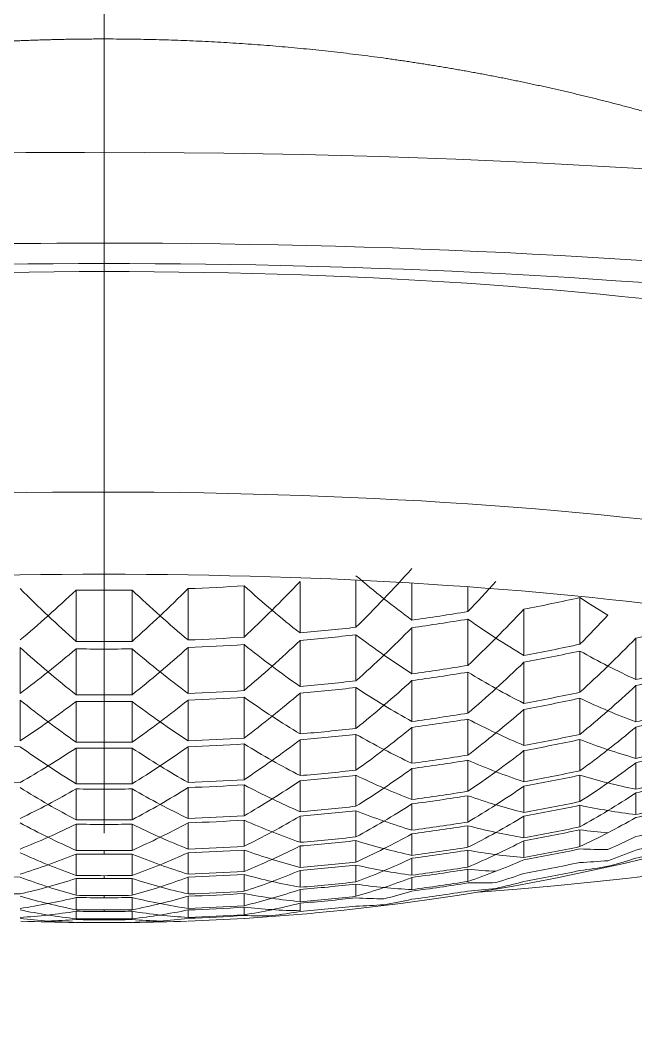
# Model space of a CAD drawing. Extents: x 2070 to 2860, y 0 to 579.
# Drawn here: x 2243.52 to 2249.02, y 406.25 to 415.23 of the extents above; entities that cross this region are included whole.
import ezdxf

# ---------------------------------------------------------------- set-up
doc = ezdxf.new("R2010")
doc.units = 0
doc.header["$LTSCALE"] = 10
doc.header["$MEASUREMENT"] = 0
doc.linetypes.add('CENTER', pattern=[2, 1.25, -0.25, 0.25, -0.25])
doc.layers.add('1', color=7, linetype='CONTINUOUS')
doc.layers.add('BODY', color=7, linetype='CONTINUOUS')

msp = doc.modelspace()

# ---------------------------------------------------------------- linework, layer by layer
at = {"layer": '1', "color": 7, "linetype": 'Continuous', "lineweight": 18}
for p, q in [((2246.0191, 409.7603), (2246.0191, 410.2197)), ((2246.5191, 409.8109), (2246.5191, 410.2315)), ((2247.0191, 409.8744), (2247.0191, 410.2049)), ((2244.0191, 409.6846), (2244.0191, 410.1427)), ((2244.5191, 409.6846), (2244.5191, 410.1427)), ((2245.0191, 409.6972), (2245.0191, 410.1556)), ((2245.5191, 409.7224), (2245.5191, 410.1812)), ((2247.5191, 409.9508), (2247.5191, 410.1722)), ((2248.5191, 409.6592), (2248.5191, 410.0752)), ((2248.0191, 409.558), (2248.0191, 409.9725)), ((2247.5191, 409.4698), (2247.5191, 409.8832)), ((2247.0191, 409.3946), (2247.0191, 409.8069)), ((2246.0191, 409.2823), (2246.0191, 409.693)), ((2246.5191, 409.3321), (2246.5191, 409.7436)), ((2249.0191, 409.3431), (2249.0191, 409.7129)), ((2243.5191, 409.2201), (2243.5191, 409.6301)), ((2244.0191, 409.2077), (2244.0191, 409.6175)), ((2244.5191, 409.2077), (2244.5191, 409.6175)), ((2245.0191, 409.2201), (2245.0191, 409.6301)), ((2245.5191, 409.245), (2245.5191, 409.6553)), ((2248.5191, 409.2301), (2248.5191, 409.5986)), ((2248.0191, 409.1302), (2248.0191, 409.4976)), ((2247.5191, 409.0432), (2247.5191, 409.4096)), ((2247.0191, 408.9689), (2247.0191, 409.3345)), ((2246.0191, 408.858), (2246.0191, 409.2224)), ((2246.5191, 408.9072), (2246.5191, 409.2721)), ((2249.0191, 408.9657), (2249.0191, 409.2895)), ((2243.5191, 408.7967), (2243.5191, 409.1604)), ((2244.0191, 408.7844), (2244.0191, 409.148)), ((2244.5191, 408.7844), (2244.5191, 409.148)), ((2245.0191, 408.7967), (2245.0191, 409.1604)), ((2245.5191, 408.8212), (2245.5191, 409.1851)), ((2248.5191, 408.8538), (2248.5191, 409.1767)), ((2248.0191, 408.7549), (2248.0191, 409.0769)), ((2247.5191, 408.6688), (2247.5191, 408.9901)), ((2246.5191, 408.5342), (2246.5191, 408.8543)), ((2247.0191, 408.5953), (2247.0191, 408.9159)), ((2249.0191, 408.6397), (2249.0191, 408.919)), ((2245.5191, 408.4491), (2245.5191, 408.7684)), ((2246.0191, 408.4855), (2246.0191, 408.8052)), ((2248.5191, 408.5287), (2248.5191, 408.8074)), ((2244.0191, 408.4127), (2244.0191, 408.7317)), ((2244.5191, 408.4127), (2244.5191, 408.7317)), ((2245.0191, 408.4248), (2245.0191, 408.7439)), ((2248.0191, 408.4306), (2248.0191, 408.7086)), ((2247.5191, 408.3451), (2247.5191, 408.6225)), ((2249.0191, 408.3641), (2249.0191, 408.5999)), ((2247.0191, 408.2722), (2247.0191, 408.5491)), ((2246.0191, 408.1632), (2246.0191, 408.4395)), ((2246.5191, 408.2116), (2246.5191, 408.4881)), ((2248.5191, 408.2537), (2248.5191, 408.489)), ((2244.0191, 408.0909), (2244.0191, 408.3667)), ((2244.5191, 408.0909), (2244.5191, 408.3667)), ((2245.0191, 408.1029), (2245.0191, 408.3788)), ((2245.5191, 408.127), (2245.5191, 408.4031)), ((2248.0191, 408.156), (2248.0191, 408.391)), ((2249.0191, 408.138), (2249.0191, 408.331)), ((2247.0191, 407.9984), (2247.0191, 408.2327)), ((2247.5191, 408.071), (2247.5191, 408.3056)), ((2246.5191, 407.9381), (2246.5191, 408.1721)), ((2248.5191, 408.0279), (2248.5191, 408.2206)), ((2244.0191, 407.818), (2244.0191, 408.0516)), ((2244.5191, 407.818), (2244.5191, 408.0516)), ((2245.0191, 407.83), (2245.0191, 408.0636)), ((2245.5191, 407.854), (2245.5191, 408.0876)), ((2246.0191, 407.89), (2246.0191, 408.1238)), ((2248.0191, 407.9305), (2248.0191, 408.123)), ((2247.0191, 407.7733), (2247.0191, 407.9655)), ((2247.5191, 407.8457), (2247.5191, 408.038)), ((2248.5191, 407.851), (2248.5191, 408.0013)), ((2246.5191, 407.7131), (2246.5191, 407.9052)), ((2248.0191, 407.7536), (2248.0191, 407.904)), ((2244.0191, 407.5934), (2244.0191, 407.7852)), ((2244.5191, 407.5934), (2244.5191, 407.7852)), ((2245.0191, 407.6053), (2245.0191, 407.7972)), ((2245.5191, 407.6292), (2245.5191, 407.8211)), ((2246.0191, 407.6651), (2246.0191, 407.8571)), ((2247.5191, 407.6688), (2247.5191, 407.8192)), ((2246.5191, 407.5362), (2246.5191, 407.6866)), ((2247.0191, 407.5964), (2247.0191, 407.7468)), ((2245.5191, 407.4524), (2245.5191, 407.6028)), ((2246.0191, 407.4883), (2246.0191, 407.6387)), ((2247.5191, 407.5403), (2247.5191, 407.6488)), ((2244.0191, 407.4165), (2244.0191, 407.5669)), ((2244.5191, 407.4165), (2244.5191, 407.5669)), ((2245.0191, 407.4285), (2245.0191, 407.5789)), ((2246.5191, 407.4075), (2246.5191, 407.5162)), ((2247.0191, 407.4677), (2247.0191, 407.5764)), ((2245.5191, 407.3234), (2245.5191, 407.4324)), ((2246.0191, 407.3594), (2246.0191, 407.4682)), ((2244.0191, 407.2875), (2244.0191, 407.3965)), ((2244.5191, 407.2875), (2244.5191, 407.3965)), ((2245.0191, 407.2994), (2245.0191, 407.4084)), ((2246.0191, 407.2788), (2246.0191, 407.3458)), ((2244.0191, 407.2065), (2244.0191, 407.2739)), ((2244.5191, 407.2065), (2244.5191, 407.2739)), ((2245.0191, 407.2186), (2245.0191, 407.2859)), ((2245.5191, 407.2426), (2245.5191, 407.3098))]:
    msp.add_line(p, q, dxfattribs=at)
at = {"layer": '1', "color": 7, "linetype": 'Continuous', "lineweight": 13}
for p, q in [((2244.2691, 409.6159), (2244.2691, 409.683)), ((2244.2691, 409.1464), (2244.2691, 409.2062)), ((2244.2691, 408.7302), (2244.2691, 408.7829)), ((2244.2691, 408.3652), (2244.2691, 408.4112)), ((2244.2691, 408.05), (2244.2691, 408.0894)), ((2244.2691, 407.7837), (2244.2691, 407.8165)), ((2244.2691, 407.5654), (2244.2691, 407.5919)), ((2244.2691, 407.415), (2244.2691, 407.395)), ((2244.2691, 407.286), (2244.2691, 407.2723)), ((2244.2691, 407.205), (2244.2691, 407.1979)), ((2244.2691, 407.1729), (2244.2691, 407.1724))]:
    msp.add_line(p, q, dxfattribs=at)
at = {"layer": '1', "color": 7, "linetype": 'Continuous', "lineweight": 18}
for start, end in [(275.25486, 286.58538), (273.4876, 275.25486), (267.93681, 269.2819), (270.7181, 272.06319)]:
    msp.add_arc((2244.2691, 427.8005), 20.6282, start, end, dxfattribs=at)
at = {"layer": '1', "color": 7, "linetype": 'Continuous', "lineweight": 13}
for centre, major_axis, start_param, end_param in [((2244.2691, 411.6219), (14, 0), 1.570796, 3.151705), ((2244.2691, 411.6219), (14, 0), 0.010112, 1.570796), ((2244.2691, 409.4553), (-9, 0), 4.712389, 6.279308), ((2244.2691, 409.4553), (-9, 0), 3.137714, 4.712389)]:
    msp.add_ellipse(centre, major_axis=major_axis, ratio=0.173648, start_param=start_param, end_param=end_param, dxfattribs=at)
at = {"layer": '1', "color": 7, "linetype": 'Continuous', "lineweight": 18}
for centre, major_axis, ratio, start_param, end_param in [((2244.2691, 410.9326), (13.3, 0), 0.173648, 1.570796, 2.243981), ((2244.2691, 410.9326), (13.3, 0), 0.173648, 0.948221, 1.570796), ((2244.2691, 410.9326), (-12.25, 0), 0.173648, 4.712389, 7.028725), ((2244.2691, 411.425), (9, 0), 0.173648, 1.570796, 3.141593), ((2244.2691, 410.9326), (-12.25, 0), 0.173648, 2.396053, 4.712389), ((2244.2691, 411.425), (9, 0), 0.173648, 6.283185, 7.853982), ((2243.113, 427.9164), (2.0535, 20.4822), 0.492404, 3.705602, 3.731718), ((2244.2691, 408.8053), (8.516, 0), 0.173648, 1.570796, 4.308743), ((2244.2691, 408.8053), (8.516, 0), 0.173648, 5.116035, 7.853982), ((2242.363, 427.9916), (2.046, 20.4081), 0.492404, 3.681016, 3.706982), ((2249.1751, 428.2924), (1.9787, -19.7361), 0.492404, 5.811198, 5.83727), ((2243.863, 427.8412), (-2.0572, -20.52), 0.492404, 0.56331, 0.589372), ((2246.9251, 428.0668), (2.0349, -20.2971), 0.492404, 5.741836, 5.767725), ((2240.863, 428.142), (2.02, 20.1487), 0.492404, 3.633571, 3.659451), ((2244.2691, 429.0912), (19.2424, 0), 0.984808, 4.699396, 4.712389), ((2244.2691, 429.0912), (19.2424, 0), 0.984808, 4.712389, 4.725381), ((2247.6751, 428.142), (2.02, -20.1487), 0.492404, 5.765327, 5.791207), ((2241.613, 428.0668), (2.0349, 20.2971), 0.492404, 3.657053, 3.682942), ((2244.2691, 429.0912), (-19.2424, 0), 0.984808, 1.609783, 1.635803), ((2248.4251, 428.2172), (2.0013, -19.9621), 0.492404, 5.788404, 5.814344), ((2243.113, 427.9164), (-2.0535, -20.4822), 0.492404, 0.538149, 0.564009), ((2249.1751, 428.2924), (-1.9787, 19.7361), 0.492404, 2.695678, 2.721581), ((2244.2691, 428.9176), (19.5994, 0), 0.984808, 4.904908, 4.930968), ((2250.2421, 428.3993), (1.9393, -19.344), 0.492404, 5.904122, 5.930196), ((2242.363, 427.9916), (-2.046, -20.4081), 0.492404, 0.513692, 0.539423), ((2248.4251, 428.2172), (-2.0013, 19.9621), 0.492404, 2.672751, 2.698508), ((2244.2691, 428.9408), (-19.5549, 0), 0.984808, 1.711893, 1.73777), ((2244.296, 427.7978), (2.0578, 20.5252), 0.492404, 3.685896, 3.711761), ((2240.863, 428.142), (-2.02, -20.1487), 0.492404, 0.466298, 0.491979), ((2246.9251, 428.0668), (-2.0349, 20.2971), 0.492404, 2.626132, 2.651804), ((2241.613, 428.0668), (-2.0349, -20.2971), 0.492404, 0.489789, 0.515461), ((2247.6751, 428.142), (-2.02, 20.1487), 0.492404, 2.649614, 2.675294), ((2244.2691, 428.9176), (19.5994, 0), 0.984808, 4.853164, 4.87898), ((2249.4921, 428.3241), (1.9679, -19.6284), 0.492404, 5.880927, 5.906731), ((2245.046, 427.7226), (-2.0558, -20.5058), 0.492404, 0.544642, 0.570534), ((2244.2691, 428.9408), (-19.5549, 0), 0.984808, 1.660408, 1.686112), ((2243.546, 427.873), (2.0561, 20.5084), 0.492404, 3.660538, 3.686189), ((2244.2691, 428.7439), (19.8998, 0), 0.984808, 4.953411, 4.979371), ((2244.2691, 428.9408), (-19.5549, 0), 0.984808, 1.558011, 1.570796), ((2244.2691, 428.9408), (-19.5549, 0), 0.984808, 1.570796, 1.583581), ((2244.2691, 428.9408), (-19.5549, 0), 0.984808, 1.609159, 1.634762), ((2242.796, 427.9482), (2.0508, 20.4554), 0.492404, 3.635884, 3.661393), ((2244.2691, 428.9176), (19.5994, 0), 0.984808, 4.801796, 4.827442), ((2248.7421, 428.249), (1.9922, -19.8714), 0.492404, 5.857815, 5.883423), ((2244.296, 427.7978), (-2.0578, -20.5252), 0.492404, 0.518676, 0.544303), ((2249.4921, 428.3241), (-1.9679, 19.6284), 0.492404, 2.765138, 2.790825), ((2245.479, 427.6792), (2.0531, 20.4781), 0.492404, 3.667888, 3.693643), ((2246.4921, 428.0234), (2.0418, -20.3657), 0.492404, 5.787564, 5.812998), ((2241.296, 428.0986), (2.0291, 20.239), 0.492404, 3.588082, 3.613508), ((2244.2691, 428.9176), (19.5994, 0), 0.984808, 4.699633, 4.712389), ((2244.2691, 428.9176), (19.5994, 0), 0.984808, 4.712389, 4.725145), ((2247.2421, 428.0986), (2.0291, -20.239), 0.492404, 5.81127, 5.836696), ((2242.046, 428.0234), (2.0418, 20.3657), 0.492404, 3.61178, 3.637214), ((2244.2691, 428.9176), (19.5994, 0), 0.984808, 4.750665, 4.77621), ((2247.9921, 428.1738), (2.0126, -20.0746), 0.492404, 5.834641, 5.860125), ((2244.2691, 428.7672), (-19.8628, 0), 0.984808, 1.760732, 1.786432), ((2244.2691, 428.7439), (19.8998, 0), 0.984808, 4.901966, 4.927616), ((2249.8091, 428.3559), (1.9563, -19.5133), 0.492404, 5.950379, 5.976058), ((2243.546, 427.873), (-2.0561, -20.5084), 0.492404, 0.493509, 0.518945), ((2248.7421, 428.249), (-1.9922, 19.8714), 0.492404, 2.741831, 2.767308), ((2244.729, 427.7544), (2.0571, 20.5185), 0.492404, 3.641747, 3.667225), ((2241.296, 428.0986), (-2.0291, -20.239), 0.492404, 0.421225, 0.44649), ((2246.4921, 428.0234), (-2.0418, 20.3657), 0.492404, 2.671405, 2.696662), ((2242.046, 428.0234), (-2.0418, -20.3657), 0.492404, 0.444931, 0.470187), ((2247.2421, 428.0986), (-2.0291, 20.239), 0.492404, 2.695103, 2.720368), ((2242.796, 427.9482), (-2.0508, -20.4554), 0.492404, 0.468978, 0.494291), ((2247.9921, 428.1738), (-2.0126, 20.0746), 0.492404, 2.718532, 2.74387), ((2244.2691, 428.7672), (-19.8628, 0), 0.984808, 1.709692, 1.735158), ((2244.2691, 428.7439), (19.8998, 0), 0.984808, 4.851025, 4.876442), ((2249.0591, 428.2807), (1.9824, -19.7737), 0.492404, 5.926706, 5.952126), ((2245.479, 427.6792), (-2.0531, -20.4781), 0.492404, 0.500762, 0.526295), ((2249.8091, 428.3559), (-1.9563, 19.5133), 0.492404, 2.834465, 2.860073), ((2244.2691, 428.5936), (-20.1163, 0), 0.984808, 1.809175, 1.834837), ((2244.2691, 428.5703), (20.1462, 0), 0.984808, 4.950406, 4.976028), ((2244.2691, 428.7672), (-19.8628, 0), 0.984808, 1.659015, 1.684317), ((2243.979, 427.8296), (2.0575, 20.5226), 0.492404, 3.616412, 3.641685), ((2244.2691, 428.7672), (-19.8628, 0), 0.984808, 1.608564, 1.63377), ((2243.229, 427.9048), (2.0543, 20.4904), 0.492404, 3.591715, 3.616852), ((2244.2691, 428.7439), (19.8998, 0), 0.984808, 4.800443, 4.825698), ((2248.3091, 428.2055), (2.0045, -19.9935), 0.492404, 5.903198, 5.928431), ((2244.729, 427.7544), (-2.0571, -20.5185), 0.492404, 0.474875, 0.500154), ((2249.0591, 428.2807), (-1.9824, 19.7737), 0.492404, 2.810534, 2.835869), ((2244.2691, 428.5936), (-20.1163, 0), 0.984808, 1.75831, 1.783672), ((2245.912, 427.6358), (2.0491, 20.4383), 0.492404, 3.624355, 3.649793), ((2246.0591, 427.98), (2.0474, -20.422), 0.492404, 5.832209, 5.857275), ((2241.729, 428.0552), (2.0369, 20.3167), 0.492404, 3.543631, 3.568689), ((2244.2691, 428.7672), (-19.8628, 0), 0.984808, 1.55821, 1.570796), ((2244.2691, 428.7439), (19.8998, 0), 0.984808, 4.699826, 4.712389), ((2244.2691, 428.7672), (-19.8628, 0), 0.984808, 1.570796, 1.583383), ((2244.2691, 428.7439), (19.8998, 0), 0.984808, 4.712389, 4.724952), ((2246.8091, 428.0552), (2.0369, -20.3167), 0.492404, 5.856089, 5.881147), ((2242.479, 427.98), (2.0474, 20.422), 0.492404, 3.567503, 3.592569), ((2244.2691, 428.7439), (19.8998, 0), 0.984808, 4.750087, 4.775245), ((2247.5591, 428.1304), (2.0226, -20.1742), 0.492404, 5.879706, 5.90482), ((2244.2691, 428.5703), (20.1462, 0), 0.984808, 4.89962, 4.924944), ((2249.3761, 428.3125), (1.9719, -19.6687), 0.492404, 5.995503, 6.020867), ((2243.979, 427.8296), (-2.0575, -20.5226), 0.492404, 0.449724, 0.474819), ((2248.3091, 428.2055), (-2.0045, 19.9935), 0.492404, 2.786839, 2.811973), ((2244.2691, 428.5936), (-20.1163, 0), 0.984808, 1.707931, 1.733068), ((2245.162, 427.711), (2.0552, 20.4996), 0.492404, 3.598317, 3.623489), ((2245.912, 427.6358), (-2.0491, -20.4383), 0.492404, 0.45751, 0.482762), ((2249.3761, 428.3125), (-1.9719, 19.6687), 0.492404, 2.879275, 2.9046), ((2244.2691, 428.4199), (-20.3174, 0), 0.984808, 1.80677, 1.832161), ((2244.2691, 428.3966), (20.3405, 0), 0.984808, 4.94809, 4.97345), ((2241.729, 428.0552), (-2.0369, -20.3167), 0.492404, 0.377107, 0.402038), ((2246.0591, 427.98), (-2.0474, 20.422), 0.492404, 2.715682, 2.740606), ((2242.479, 427.98), (-2.0474, -20.422), 0.492404, 0.400987, 0.42591), ((2246.8091, 428.0552), (-2.0369, 20.3167), 0.492404, 2.739555, 2.764485), ((2243.229, 427.9048), (-2.0543, -20.4904), 0.492404, 0.425145, 0.450122), ((2247.5591, 428.1304), (2.0226, -20.1742), 0.492404, 5.90482, 5.92982), ((2244.2691, 428.5703), (20.1462, 0), 0.984808, 4.849319, 4.874418), ((2248.6261, 428.2373), (1.9956, -19.9054), 0.492404, 5.971423, 5.996538), ((2244.2691, 428.5936), (-20.1163, 0), 0.984808, 1.657901, 1.682881), ((2244.2691, 428.5703), (20.1462, 0), 0.984808, 4.799364, 4.824306), ((2247.8761, 428.1621), (2.0154, -20.1025), 0.492404, 5.947579, 5.972514), ((2244.412, 427.7862), (2.0577, 20.5246), 0.492404, 3.573024, 3.597999), ((2245.162, 427.711), (-2.0552, -20.4996), 0.492404, 0.431718, 0.456725), ((2248.6261, 428.2373), (-1.9956, 19.9054), 0.492404, 2.854945, 2.880007), ((2244.2691, 428.4199), (-20.3174, 0), 0.984808, 1.756431, 1.781533), ((2246.345, 427.5924), (2.0438, 20.3862), 0.492404, 3.581343, 3.60654), ((2244.2691, 428.5703), (20.1462, 0), 0.984808, 4.650303, 4.675153), ((2244.2691, 428.5936), (-20.1163, 0), 0.984808, 1.558368, 1.570796), ((2244.2691, 428.5936), (-20.1163, 0), 0.984808, 1.570796, 1.583224), ((2244.2691, 428.5936), (-20.1163, 0), 0.984808, 1.608088, 1.632975), ((2244.2691, 428.5703), (20.1462, 0), 0.984808, 4.749625, 4.774475), ((2247.1261, 428.0869), (2.0313, -20.2611), 0.492404, 5.92382, 5.94864), ((2243.662, 427.8614), (2.0566, 20.5134), 0.492404, 3.54831, 3.573153), ((2244.2691, 428.3966), (20.3405, 0), 0.984808, 4.897811, 4.922883), ((2248.9431, 428.2691), (1.9861, -19.8103), 0.492404, 6.039717, 6.064842), ((2244.2691, 428.2463), (-20.4678, 0), 0.984808, 1.805003, 1.830196), ((2245.6261, 427.9366), (2.0518, -20.466), 0.492404, 5.875984, 5.900758), ((2242.162, 428.0117), (2.0434, 20.382), 0.492404, 3.50001, 3.524776), ((2244.2691, 428.5703), (20.1462, 0), 0.984808, 4.699979, 4.712389), ((2244.2691, 428.5703), (20.1462, 0), 0.984808, 4.712389, 4.724799), ((2246.3761, 428.0117), (2.0434, -20.382), 0.492404, 5.900002, 5.924768), ((2242.912, 427.9366), (2.0518, 20.466), 0.492404, 3.52402, 3.548794), ((2244.412, 427.7862), (-2.0577, -20.5246), 0.492404, 0.406603, 0.431432), ((2247.8761, 428.1621), (-2.0154, 20.1025), 0.492404, 2.830922, 2.855789), ((2245.595, 427.6676), (2.0521, 20.4686), 0.492404, 3.555425, 3.580362), ((2246.345, 427.5924), (-2.0438, -20.3862), 0.492404, 0.414707, 0.43975), ((2248.9431, 428.2691), (-1.9861, 19.8103), 0.492404, 2.92325, 2.948364), ((2244.2691, 428.223), (20.4842, 0), 0.984808, 4.946405, 4.971577), ((2243.662, 427.8614), (-2.0566, -20.5134), 0.492404, 0.382002, 0.406717), ((2247.1261, 428.0869), (-2.0313, 20.2611), 0.492404, 2.807047, 2.831784), ((2244.2691, 428.4199), (-20.3174, 0), 0.984808, 1.706565, 1.731448), ((2244.2691, 428.3966), (20.3405, 0), 0.984808, 4.848003, 4.872857), ((2248.1931, 428.1939), (2.0075, -20.024), 0.492404, 6.015288, 6.040172), ((2246.778, 427.549), (2.0374, 20.3218), 0.492404, 3.538681, 3.563706), ((2242.162, 428.0117), (-2.0434, -20.382), 0.492404, 0.333748, 0.358417), ((2245.6261, 427.9366), (-2.0518, 20.466), 0.492404, 2.759165, 2.783827), ((2242.912, 427.9366), (-2.0518, -20.466), 0.492404, 0.357765, 0.382427), ((2246.3761, 428.0117), (-2.0434, 20.382), 0.492404, 2.783176, 2.807845), ((2244.2691, 428.4199), (-20.3174, 0), 0.984808, 1.657036, 1.681766), ((2244.845, 427.7428), (2.0567, 20.5146), 0.492404, 3.530195, 3.554941), ((2245.595, 427.6676), (-2.0521, -20.4686), 0.492404, 0.389029, 0.413832), ((2248.1931, 428.1939), (-2.0075, 20.024), 0.492404, 2.898579, 2.923436), ((2244.2691, 428.2463), (-20.4678, 0), 0.984808, 1.755052, 1.779961), ((2244.2691, 428.4199), (-20.3174, 0), 0.984808, 1.509234, 1.533874), ((2244.2691, 428.4199), (-20.3174, 0), 0.984808, 1.558491, 1.570796), ((2244.2691, 428.4199), (-20.3174, 0), 0.984808, 1.570796, 1.583101), ((2244.2691, 428.4199), (-20.3174, 0), 0.984808, 1.607719, 1.632359), ((2244.095, 427.818), (2.0577, 20.5243), 0.492404, 3.505487, 3.530105), ((2244.2691, 428.3966), (20.3405, 0), 0.984808, 4.798531, 4.823233), ((2247.4431, 428.1187), (2.025, -20.1987), 0.492404, 5.991161, 6.015869), ((2244.2691, 428.223), (20.4842, 0), 0.984808, 4.896495, 4.921384), ((2248.5101, 428.2257), (1.9989, -19.9385), 0.492404, 6.083222, 6.108177), ((2246.778, 427.549), (-2.0374, -20.3218), 0.492404, 0.372187, 0.397088), ((2248.5101, 428.2257), (-1.9989, 19.9385), 0.492404, 2.966584, 2.991555), ((2244.2691, 428.0726), (-20.5686, 0), 0.984808, 1.803835, 1.828896), ((2244.2691, 428.0493), (20.5783, 0), 0.984808, 4.945315, 4.970364), ((2245.1931, 427.8931), (2.055, -20.4978), 0.492404, 5.919078, 5.943629), ((2242.595, 427.9683), (2.0487, 20.4349), 0.492404, 3.457034, 3.481578), ((2244.2691, 428.3966), (20.3405, 0), 0.984808, 4.700098, 4.712389), ((2244.2691, 428.3966), (20.3405, 0), 0.984808, 4.712389, 4.72468), ((2245.9431, 427.9683), (2.0487, -20.4349), 0.492404, 5.9432, 5.967744), ((2243.345, 427.8931), (2.055, 20.4978), 0.492404, 3.481149, 3.5057), ((2244.2691, 428.3966), (20.3405, 0), 0.984808, 4.74927, 4.773882), ((2246.6931, 428.0435), (2.0387, -20.3354), 0.492404, 5.96718, 5.991776), ((2244.845, 427.7428), (-2.0567, -20.5146), 0.492404, 0.363972, 0.388602), ((2247.4431, 428.1187), (-2.025, 20.1987), 0.492404, 2.874277, 2.898944), ((2244.2691, 428.2463), (-20.4678, 0), 0.984808, 1.705561, 1.730257), ((2246.028, 427.6242), (2.0478, 20.4255), 0.492404, 3.512901, 3.537672), ((2247.211, 427.5056), (2.0297, 20.245), 0.492404, 3.496205, 3.521123), ((2242.595, 427.9683), (-2.0487, -20.4349), 0.492404, 0.290967, 0.315442), ((2245.1931, 427.8931), (-2.055, 20.4978), 0.492404, 2.802037, 2.826504), ((2243.345, 427.8931), (-2.055, -20.4978), 0.492404, 0.315089, 0.339556), ((2245.9431, 427.9683), (-2.0487, 20.4349), 0.492404, 2.826151, 2.850625), ((2244.095, 427.818), (-2.0577, -20.5243), 0.492404, 0.339376, 0.363894), ((2246.6931, 428.0435), (-2.0387, 20.3354), 0.492404, 2.850183, 2.874724), ((2245.278, 427.6993), (2.0545, 20.4925), 0.492404, 3.487756, 3.512339), ((2244.2691, 428.223), (20.4842, 0), 0.984808, 4.847046, 4.871721), ((2247.7601, 428.1505), (2.0181, -20.1295), 0.492404, 6.058496, 6.083213), ((2246.028, 427.6242), (-2.0478, -20.4255), 0.492404, 0.346643, 0.371309), ((2247.7601, 428.1505), (-2.0181, 20.1295), 0.492404, 2.941621, 2.966339), ((2244.2691, 428.0726), (-20.5686, 0), 0.984808, 1.754139, 1.778922), ((2244.2691, 427.899), (-20.6204, 0), 0.984808, 1.803239, 1.828233), ((2244.2691, 427.8757), (20.6236, 0), 0.984808, 4.944794, 4.969784), ((2244.2691, 428.2463), (-20.4678, 0), 0.984808, 1.656401, 1.680948), ((2244.2691, 428.223), (20.4842, 0), 0.984808, 4.797925, 4.822452), ((2247.0101, 428.0753), (2.0334, -20.2822), 0.492404, 6.03413, 6.058675), ((2244.2691, 428.0493), (20.5783, 0), 0.984808, 4.895644, 4.920414), ((2248.0771, 428.1823), (2.0105, -20.0535), 0.492404, 6.126201, 6.15105), ((2247.211, 427.5056), (-2.0297, -20.245), 0.492404, 0.32979, 0.354612), ((2248.0771, 428.1823), (-2.0105, 20.0535), 0.492404, 3.009457, 3.034349), ((2244.7601, 427.8497), (2.057, -20.5175), 0.492404, 5.961664, 5.986056), ((2243.028, 427.9249), (2.0528, 20.4757), 0.492404, 3.414534, 3.438919), ((2244.2691, 428.2463), (-20.4678, 0), 0.984808, 1.558582, 1.570796), ((2244.2691, 428.223), (20.4842, 0), 0.984808, 4.700184, 4.712389), ((2244.2691, 428.2463), (-20.4678, 0), 0.984808, 1.570796, 1.583011), ((2244.2691, 428.223), (20.4842, 0), 0.984808, 4.712389, 4.724594), ((2245.5101, 427.9249), (2.0528, -20.4757), 0.492404, 5.985859, 6.010244), ((2243.778, 427.8497), (2.057, 20.5175), 0.492404, 3.438722, 3.463113), ((2244.2691, 428.2463), (-20.4678, 0), 0.984808, 1.607447, 1.631906), ((2244.2691, 428.223), (20.4842, 0), 0.984808, 4.749011, 4.77345), ((2246.2601, 428.0001), (2.045, -20.3974), 0.492404, 6.009966, 6.034402), ((2244.528, 427.7745), (2.0576, 20.5231), 0.492404, 3.46308, 3.487538), ((2245.278, 427.6993), (-2.0545, -20.4925), 0.492404, 0.321669, 0.346163), ((2247.0101, 428.0753), (-2.0334, 20.2822), 0.492404, 2.917082, 2.941614), ((2244.2691, 428.0726), (-20.5686, 0), 0.984808, 1.704897, 1.729469), ((2246.461, 427.5807), (2.0422, 20.3702), 0.492404, 3.470586, 3.495253), ((2247.6441, 427.4621), (2.0207, 20.1556), 0.492404, 3.453756, 3.47863), ((2244.2691, 427.702), (20.6204, 0), 0.984808, 4.944831, 4.969826), ((2244.528, 427.7745), (-2.0576, -20.5231), 0.492404, 0.297103, 0.321488), ((2246.2601, 428.0001), (-2.045, 20.3974), 0.492404, 2.892809, 2.917216), ((2245.711, 427.6559), (2.0511, 20.4583), 0.492404, 3.44555, 3.470031), ((2244.2691, 428.0493), (20.5783, 0), 0.984808, 4.846426, 4.870986), ((2247.3271, 428.1071), (2.0274, -20.2223), 0.492404, 6.10122, 6.125834), ((2246.461, 427.5807), (-2.0422, -20.3702), 0.492404, 0.304405, 0.328993), ((2247.3271, 428.1071), (-2.0274, 20.2223), 0.492404, 2.984242, 3.008883), ((2244.2691, 427.899), (-20.6204, 0), 0.984808, 1.753673, 1.778391), ((2244.2691, 427.8757), (20.6236, 0), 0.984808, 4.895237, 4.919951), ((2247.6441, 428.1389), (2.0207, -20.1556), 0.492404, 6.168825, 6.19363), ((2247.6441, 427.4621), (-2.0207, -20.1556), 0.492404, 0.287358, 0.312163), ((2243.028, 427.9249), (-2.0528, -20.4757), 0.492404, 0.2486, 0.272942), ((2244.7601, 427.8497), (-2.057, 20.5175), 0.492404, 2.844464, 2.868798), ((2243.778, 427.8497), (-2.057, -20.5175), 0.492404, 0.272795, 0.297129), ((2245.5101, 427.9249), (-2.0528, 20.4757), 0.492404, 2.868651, 2.892993), ((2244.2691, 428.0726), (-20.5686, 0), 0.984808, 1.655981, 1.680406), ((2244.2691, 428.0493), (20.5783, 0), 0.984808, 4.797533, 4.821946), ((2246.5771, 428.0319), (2.0405, -20.3532), 0.492404, 6.076654, 6.101098), ((2246.8941, 427.5373), (2.0354, 20.3025), 0.492404, 3.428324, 3.452948), ((2248.0771, 427.4187), (2.0105, 20.0535), 0.492404, 3.411176, 3.436067), ((2244.2691, 427.5284), (20.5686, 0), 0.984808, 4.945428, 4.970489), ((2244.2691, 427.3547), (20.4678, 0), 0.984808, 4.946596, 4.971789), ((2244.3271, 427.8063), (2.0578, -20.5252), 0.492404, 6.003904, 6.028197), ((2243.461, 427.8815), (2.0557, 20.5043), 0.492404, 3.37235, 3.396636), ((2244.2691, 428.0726), (-20.5686, 0), 0.984808, 1.558642, 1.570796), ((2244.2691, 428.0493), (20.5783, 0), 0.984808, 4.70024, 4.712389), ((2244.2691, 428.0726), (-20.5686, 0), 0.984808, 1.570796, 1.582951), ((2244.2691, 428.0493), (20.5783, 0), 0.984808, 4.712389, 4.724538), ((2245.0771, 427.8815), (2.0557, -20.5043), 0.492404, 6.028142, 6.052428), ((2244.211, 427.8063), (2.0578, 20.5252), 0.492404, 3.396581, 3.420874), ((2244.2691, 428.0726), (-20.5686, 0), 0.984808, 1.607268, 1.631606), ((2244.2691, 428.0493), (20.5783, 0), 0.984808, 4.748843, 4.77317), ((2245.8271, 427.9567), (2.0499, -20.4471), 0.492404, 6.052344, 6.07668), ((2244.961, 427.7311), (2.0562, 20.5099), 0.492404, 3.420932, 3.44529), ((2245.711, 427.6559), (-2.0511, -20.4583), 0.492404, 0.279538, 0.303957), ((2246.5771, 428.0319), (-2.0405, 20.3532), 0.492404, 2.959506, 2.983962), ((2244.2691, 427.899), (-20.6204, 0), 0.984808, 1.704558, 1.729067), ((2244.2691, 427.8757), (20.6236, 0), 0.984808, 4.84613, 4.870635), ((2246.8941, 428.0637), (2.0354, -20.3025), 0.492404, 6.143626, 6.168198), ((2246.8941, 427.5373), (-2.0354, -20.3025), 0.492404, 0.262159, 0.286731), ((2246.8941, 428.0637), (-2.0354, 20.3025), 0.492404, 3.026605, 3.051229), ((2244.2691, 427.7253), (-20.6236, 0), 0.984808, 1.753644, 1.778358), ((2244.2691, 427.702), (20.6204, 0), 0.984808, 4.895266, 4.919984), ((2247.211, 428.0955), (2.0297, -20.245), 0.492404, 6.211257, 6.236079), ((2248.5101, 427.3753), (1.9989, 19.9385), 0.492404, 3.368303, 3.393274), ((2243.461, 427.8815), (-2.0557, -20.5043), 0.492404, 0.20649, 0.230758), ((2244.3271, 427.8063), (-2.0578, 20.5252), 0.492404, 2.886605, 2.910865), ((2244.211, 427.8063), (-2.0578, -20.5252), 0.492404, 0.230727, 0.254988), ((2245.0771, 427.8815), (-2.0557, 20.5043), 0.492404, 2.910835, 2.935103), ((2244.961, 427.7311), (-2.0562, -20.5099), 0.492404, 0.255029, 0.279339), ((2245.8271, 427.9567), (-2.0499, 20.4471), 0.492404, 2.935087, 2.95942), ((2244.2691, 427.899), (-20.6204, 0), 0.984808, 1.655766, 1.680129), ((2244.2691, 427.8757), (20.6236, 0), 0.984808, 4.797345, 4.821705), ((2246.1441, 427.9885), (2.0464, -20.4119), 0.492404, 6.118894, 6.143297), ((2246.1441, 427.6125), (2.0464, 20.4119), 0.492404, 3.403423, 3.427862), ((2247.3271, 427.4939), (2.0274, 20.2223), 0.492404, 3.385961, 3.410601), ((2244.2691, 427.5284), (20.5686, 0), 0.984808, 4.895732, 4.920514), ((2246.778, 428.052), (2.0374, -20.3218), 0.492404, 6.253654, 6.278555), ((2248.9431, 427.3319), (1.9861, 19.8103), 0.492404, 3.324968, 3.350083), ((2244.2691, 427.8757), (20.6236, 0), 0.984808, 4.651742, 4.676015), ((2244.2691, 427.899), (-20.6204, 0), 0.984808, 1.607176, 1.631453), ((2244.2691, 427.8757), (20.6236, 0), 0.984808, 4.748763, 4.773036), ((2245.3941, 427.9133), (2.0537, -20.4845), 0.492404, 6.09447, 6.118764), ((2245.3941, 427.6877), (2.0537, 20.4845), 0.492404, 3.37889, 3.403207), ((2246.1441, 427.6125), (-2.0464, -20.4119), 0.492404, 0.237428, 0.26183), ((2246.1441, 427.9885), (-2.0464, 20.4119), 0.492404, 3.001704, 3.026144), ((2244.2691, 427.7253), (-20.6236, 0), 0.984808, 1.704537, 1.729042), ((2244.2691, 427.702), (20.6204, 0), 0.984808, 4.846151, 4.87066), ((2246.461, 428.0203), (2.0422, -20.3702), 0.492404, 6.185871, 6.21046), ((2247.3271, 427.4939), (-2.0274, -20.2223), 0.492404, 0.219753, 0.244368), ((2247.7601, 427.4505), (2.0181, 20.1295), 0.492404, 3.343339, 3.368057), ((2244.2691, 427.3547), (20.4678, 0), 0.984808, 4.896644, 4.921554), ((2246.345, 428.0086), (2.0438, -20.3862), 0.492404, 0.012988, 0.038032), ((2243.8941, 427.7629), (2.0573, -20.5207), 0.492404, 6.045952, 6.070204), ((2243.8941, 427.8381), (2.0573, 20.5207), 0.492404, 3.33033, 3.354574), ((2244.2691, 427.899), (-20.6204, 0), 0.984808, 1.558672, 1.570796), ((2244.2691, 427.8757), (20.6236, 0), 0.984808, 4.700267, 4.712389), ((2244.2691, 427.899), (-20.6204, 0), 0.984808, 1.570796, 1.582921), ((2244.2691, 427.8757), (20.6236, 0), 0.984808, 4.712389, 4.724511), ((2244.6441, 427.8381), (2.0573, -20.5207), 0.492404, 6.070204, 6.094448), ((2244.6441, 427.7629), (2.0573, 20.5207), 0.492404, 3.354574, 3.378826), ((2245.3941, 427.6877), (-2.0537, -20.4845), 0.492404, 0.213003, 0.237298), ((2245.3941, 427.9133), (-2.0537, 20.4845), 0.492404, 2.977172, 3.001488), ((2244.2691, 427.7253), (-20.6236, 0), 0.984808, 1.655753, 1.680112), ((2244.2691, 427.702), (20.6204, 0), 0.984808, 4.797359, 4.821722), ((2245.711, 427.9451), (2.0511, -20.4583), 0.492404, 6.161004, 6.185424), ((2246.5771, 427.5691), (2.0405, 20.3532), 0.492404, 3.361225, 3.38568), ((2244.2691, 427.5517), (-20.5783, 0), 0.984808, 1.704833, 1.729394), ((2244.2691, 427.5284), (20.5686, 0), 0.984808, 4.84649, 4.871062), ((2246.028, 427.9768), (2.0478, -20.4255), 0.492404, 6.22811, 6.252775), ((2248.1931, 427.4071), (2.0075, 20.024), 0.492404, 3.300298, 3.325155), ((2244.2691, 427.7253), (-20.6236, 0), 0.984808, 1.510149, 1.534422), ((2243.8941, 427.8381), (-2.0573, -20.5207), 0.492404, 0.164485, 0.188737), ((2243.8941, 427.7629), (-2.0573, 20.5207), 0.492404, 2.928611, 2.952856), ((2244.2691, 427.7253), (-20.6236, 0), 0.984808, 1.558674, 1.570796), ((2244.2691, 427.7253), (-20.6236, 0), 0.984808, 1.570796, 1.582919), ((2244.6441, 427.7629), (-2.0573, -20.5207), 0.492404, 0.188737, 0.212982), ((2244.6441, 427.8381), (-2.0573, 20.5207), 0.492404, 2.952856, 2.977107), ((2244.2691, 427.7253), (-20.6236, 0), 0.984808, 1.60717, 1.631444), ((2244.2691, 427.702), (20.6204, 0), 0.984808, 4.748769, 4.773046), ((2244.961, 427.8699), (2.0562, -20.5099), 0.492404, 6.136495, 6.160806), ((2245.8271, 427.6443), (2.0499, 20.4471), 0.492404, 3.336806, 3.361138), ((2246.5771, 427.5691), (-2.0405, -20.3532), 0.492404, 0.195187, 0.219632), ((2245.711, 427.9451), (-2.0511, 20.4583), 0.492404, 3.043831, 3.068312), ((2247.0101, 427.5257), (2.0334, 20.2822), 0.492404, 3.318801, 3.343333), ((2244.2691, 427.3547), (20.4678, 0), 0.984808, 4.847154, 4.87185), ((2245.595, 427.9334), (2.0521, -20.4686), 0.492404, 6.270495, 6.295299), ((2243.461, 427.7195), (2.0557, -20.5043), 0.492404, 6.087956, 6.112224), ((2244.3271, 427.7947), (-2.0578, -20.5252), 0.492404, 0.122438, 0.146731), ((2244.3271, 427.7947), (2.0578, 20.5252), 0.492404, 3.288323, 3.312584), ((2243.461, 427.7195), (-2.0557, 20.5043), 0.492404, 2.970632, 2.994917), ((2244.2691, 427.702), (20.6204, 0), 0.984808, 4.700265, 4.712389), ((2244.2691, 427.702), (20.6204, 0), 0.984808, 4.712389, 4.724513), ((2244.211, 427.7947), (2.0578, -20.5252), 0.492404, 6.112194, 6.136455), ((2245.0771, 427.7195), (-2.0557, -20.5043), 0.492404, 0.146675, 0.170961), ((2245.0771, 427.7195), (2.0557, 20.5043), 0.492404, 3.312554, 3.336822), ((2244.211, 427.7947), (-2.0578, 20.5252), 0.492404, 2.994862, 3.019155), ((2245.8271, 427.6443), (-2.0499, -20.4471), 0.492404, 0.170877, 0.195213), ((2244.961, 427.8699), (-2.0562, 20.5099), 0.492404, 3.019213, 3.043571), ((2246.2601, 427.6009), (2.045, 20.3974), 0.492404, 3.294528, 3.318935), ((2244.2691, 427.5517), (-20.5783, 0), 0.984808, 1.65594, 1.680354), ((2244.2691, 427.5284), (20.5686, 0), 0.984808, 4.797573, 4.821999), ((2245.278, 427.9017), (2.0545, -20.4925), 0.492404, 6.203135, 6.22763), ((2244.845, 427.8582), (2.0567, -20.5146), 0.492404, 6.245439, 6.270069), ((2247.4431, 427.4823), (2.025, 20.1987), 0.492404, 3.275995, 3.300663), ((2243.028, 427.6761), (2.0528, -20.4757), 0.492404, 6.130067, 6.154408), ((2244.7601, 427.7513), (-2.057, -20.5175), 0.492404, 0.080198, 0.10459), ((2244.7601, 427.7513), (2.057, 20.5175), 0.492404, 3.246182, 3.270517), ((2243.028, 427.6761), (-2.0528, 20.4757), 0.492404, 3.012816, 3.0372), ((2244.2691, 427.5517), (-20.5783, 0), 0.984808, 1.558647, 1.570796), ((2244.2691, 427.5284), (20.5686, 0), 0.984808, 4.700234, 4.712389), ((2244.2691, 427.5517), (-20.5783, 0), 0.984808, 1.570796, 1.582945), ((2244.2691, 427.5284), (20.5686, 0), 0.984808, 4.712389, 4.724544), ((2243.778, 427.7513), (2.057, -20.5175), 0.492404, 6.154261, 6.178596), ((2245.5101, 427.6761), (-2.0528, -20.4757), 0.492404, 0.104392, 0.128777), ((2245.5101, 427.6761), (2.0528, 20.4757), 0.492404, 3.27037, 3.294711), ((2243.778, 427.7513), (-2.057, 20.5175), 0.492404, 3.037003, 3.061395), ((2244.2691, 427.5517), (-20.5783, 0), 0.984808, 1.607251, 1.631577), ((2244.2691, 427.5284), (20.5686, 0), 0.984808, 4.74886, 4.773199), ((2244.2691, 427.378), (-20.4842, 0), 0.984808, 1.607418, 1.631857), ((2244.528, 427.8265), (2.0576, -20.5231), 0.492404, 6.178569, 6.202954), ((2246.2601, 427.6009), (-2.045, -20.3974), 0.492404, 0.1285, 0.152935), ((2244.528, 427.8265), (-2.0576, 20.5231), 0.492404, 3.061362, 3.085819), ((2246.6931, 427.5575), (2.0387, 20.3354), 0.492404, 3.251902, 3.276443), ((2244.2691, 427.3547), (20.4678, 0), 0.984808, 4.797994, 4.82254), ((2242.595, 427.6327), (2.0487, -20.4349), 0.492404, 6.172434, 6.196908), ((2245.1931, 427.7079), (2.055, 20.4978), 0.492404, 3.203755, 3.228222), ((2242.595, 427.6327), (-2.0487, 20.4349), 0.492404, 3.055316, 3.079859), ((2244.2691, 427.378), (-20.4842, 0), 0.984808, 1.558591, 1.570796), ((2244.2691, 427.3547), (20.4678, 0), 0.984808, 4.700174, 4.712389), ((2244.2691, 427.2044), (-20.3405, 0), 0.984808, 1.558505, 1.570796), ((2244.2691, 427.1811), (20.3174, 0), 0.984808, 4.700084, 4.712389), ((2244.2691, 427.378), (-20.4842, 0), 0.984808, 1.570796, 1.583001), ((2244.2691, 427.3547), (20.4678, 0), 0.984808, 4.712389, 4.724604), ((2244.2691, 427.2044), (-20.3405, 0), 0.984808, 1.570796, 1.583087), ((2244.2691, 427.1811), (20.3174, 0), 0.984808, 4.712389, 4.724694), ((2243.345, 427.7079), (2.055, -20.4978), 0.492404, 6.196555, 6.221023), ((2245.9431, 427.6327), (-2.0487, -20.4349), 0.492404, 0.061733, 0.086277), ((2245.9431, 427.6327), (2.0487, 20.4349), 0.492404, 3.22787, 3.252344), ((2244.2691, 427.3547), (20.4678, 0), 0.984808, 4.74904, 4.773498), ((2244.2691, 427.1811), (20.3174, 0), 0.984808, 4.749312, 4.773951), ((2244.095, 427.7831), (2.0577, -20.5243), 0.492404, 6.220842, 6.245361)]:
    msp.add_ellipse(centre, major_axis=major_axis, ratio=ratio, start_param=start_param, end_param=end_param, dxfattribs=at)
at = {"layer": '1', "color": 7, "linetype": 'Continuous', "lineweight": 13}
for points, knots in [([(2244.2691, 415.0655), (2244.2508, 415.0655), (2244.2143, 415.0654), (2244.1596, 415.0652), (2244.1049, 415.0648), (2244.0501, 415.0642), (2243.9953, 415.0635), (2243.9405, 415.0626), (2243.8857, 415.0615), (2243.8309, 415.0603), (2243.7761, 415.0589), (2243.7213, 415.0573), (2243.6665, 415.0556), (2243.6116, 415.0537), (2243.5568, 415.0516), (2243.5019, 415.0494), (2243.4471, 415.0471), (2243.3922, 415.0445), (2243.3373, 415.0418), (2243.2825, 415.0389), (2243.2276, 415.0359), (2243.1727, 415.0327), (2243.1179, 415.0293), (2243.063, 415.0258), (2243.0081, 415.0221), (2242.9533, 415.0183), (2242.8984, 415.0142), (2242.8435, 415.01), (2242.7887, 415.0057), (2242.7339, 415.0012), (2242.679, 414.9965), (2242.6242, 414.9917), (2242.5694, 414.9867), (2242.5146, 414.9815), (2242.4598, 414.9761), (2242.405, 414.9706), (2242.3502, 414.965), (2242.2955, 414.9592), (2242.2407, 414.9532), (2242.186, 414.947), (2242.1313, 414.9407), (2242.0766, 414.9342), (2242.0219, 414.9275), (2241.9673, 414.9207), (2241.9126, 414.9137), (2241.858, 414.9066), (2241.8034, 414.8993), (2241.7312, 414.8894), (2241.6414, 414.8767), (2241.5341, 414.8609), (2241.427, 414.8444), (2241.32, 414.8273), (2241.2132, 414.8097), (2241.1067, 414.7913), (2241.0003, 414.7724), (2240.8941, 414.7528), (2240.7881, 414.7327), (2240.6823, 414.7118), (2240.5767, 414.6904), (2240.4714, 414.6684), (2240.3663, 414.6457), (2240.2614, 414.6224), (2240.1568, 414.5985), (2240.0524, 414.574), (2239.9483, 414.5488), (2239.8444, 414.5231), (2239.7409, 414.4967), (2239.6375, 414.4697), (2239.5345, 414.4421), (2239.4317, 414.4139), (2239.3635, 414.3946), (2239.3294, 414.3849)], [0, 0, 0, 0, 0.01076, 0.021522, 0.032289, 0.043058, 0.053831, 0.064608, 0.075388, 0.086172, 0.09696, 0.107752, 0.118547, 0.129346, 0.140149, 0.150957, 0.161768, 0.172583, 0.183403, 0.194227, 0.205055, 0.215887, 0.226724, 0.237566, 0.248412, 0.259262, 0.270118, 0.280978, 0.291842, 0.302712, 0.313586, 0.324466, 0.33535, 0.346239, 0.357134, 0.368034, 0.378939, 0.389849, 0.400765, 0.411686, 0.422612, 0.433544, 0.444482, 0.455425, 0.466374, 0.477328, 0.488289, 0.499255, 0.520876, 0.542509, 0.564152, 0.585807, 0.607474, 0.629153, 0.650846, 0.672551, 0.69427, 0.716004, 0.737751, 0.759514, 0.781292, 0.803085, 0.824895, 0.846721, 0.868564, 0.890424, 0.912302, 0.934199, 0.956113, 0.978047, 1, 1, 1, 1]), ([(2249.2087, 414.3849), (2249.1916, 414.3898), (2249.1575, 414.3994), (2249.1063, 414.4138), (2249.0549, 414.428), (2249.0035, 414.442), (2248.9521, 414.4559), (2248.9005, 414.4696), (2248.8489, 414.4832), (2248.7972, 414.4966), (2248.7454, 414.5099), (2248.6936, 414.523), (2248.6417, 414.536), (2248.5898, 414.5488), (2248.5377, 414.5614), (2248.4856, 414.5739), (2248.4335, 414.5863), (2248.3813, 414.5984), (2248.329, 414.6105), (2248.2766, 414.6223), (2248.2242, 414.6341), (2248.1718, 414.6456), (2248.1192, 414.657), (2248.0667, 414.6683), (2248.014, 414.6794), (2247.9613, 414.6903), (2247.9086, 414.7011), (2247.8558, 414.7118), (2247.8029, 414.7222), (2247.75, 414.7326), (2247.697, 414.7427), (2247.644, 414.7528), (2247.5909, 414.7626), (2247.5378, 414.7723), (2247.4846, 414.7819), (2247.4314, 414.7913), (2247.3781, 414.8005), (2247.3248, 414.8096), (2247.2715, 414.8185), (2247.2181, 414.8273), (2247.1646, 414.8359), (2247.1111, 414.8443), (2247.0576, 414.8526), (2247.004, 414.8608), (2246.9504, 414.8688), (2246.8967, 414.8766), (2246.843, 414.8843), (2246.7708, 414.8944), (2246.6802, 414.9067), (2246.5709, 414.9208), (2246.4616, 414.9343), (2246.3522, 414.9471), (2246.2427, 414.9592), (2246.1332, 414.9707), (2246.0236, 414.9816), (2245.914, 414.9917), (2245.8043, 415.0013), (2245.6946, 415.0101), (2245.5849, 415.0183), (2245.4752, 415.0259), (2245.3654, 415.0328), (2245.2557, 415.039), (2245.146, 415.0446), (2245.0362, 415.0495), (2244.9265, 415.0538), (2244.8169, 415.0574), (2244.7072, 415.0603), (2244.5976, 415.0626), (2244.488, 415.0643), (2244.3785, 415.0653), (2244.3055, 415.0654), (2244.2691, 415.0655)], [0, 0, 0, 0, 0.010979, 0.021952, 0.032921, 0.043885, 0.054844, 0.065799, 0.076749, 0.087695, 0.098636, 0.109572, 0.120505, 0.131432, 0.142356, 0.153275, 0.16419, 0.175101, 0.186008, 0.19691, 0.207809, 0.218704, 0.229595, 0.240482, 0.251365, 0.262244, 0.27312, 0.283992, 0.294861, 0.305726, 0.316587, 0.327445, 0.3383, 0.349151, 0.359999, 0.370844, 0.381685, 0.392524, 0.403359, 0.414191, 0.42502, 0.435847, 0.44667, 0.457491, 0.468309, 0.479124, 0.489936, 0.500746, 0.522672, 0.544575, 0.566455, 0.588313, 0.610149, 0.631963, 0.653757, 0.675531, 0.697284, 0.719018, 0.740734, 0.76243, 0.784108, 0.805769, 0.827413, 0.84904, 0.87065, 0.892245, 0.913825, 0.93539, 0.95694, 0.978477, 1, 1, 1, 1])]:
    msp.add_open_spline(points, degree=3, knots=knots, dxfattribs=at)
at = {"layer": 'BODY', "color": 1, "linetype": 'CENTER', "lineweight": 5}
msp.add_line((2244.2691, 480.4708), (2244.2691, 194.9456), dxfattribs=at)

doc.saveas('drawing.dxf')
